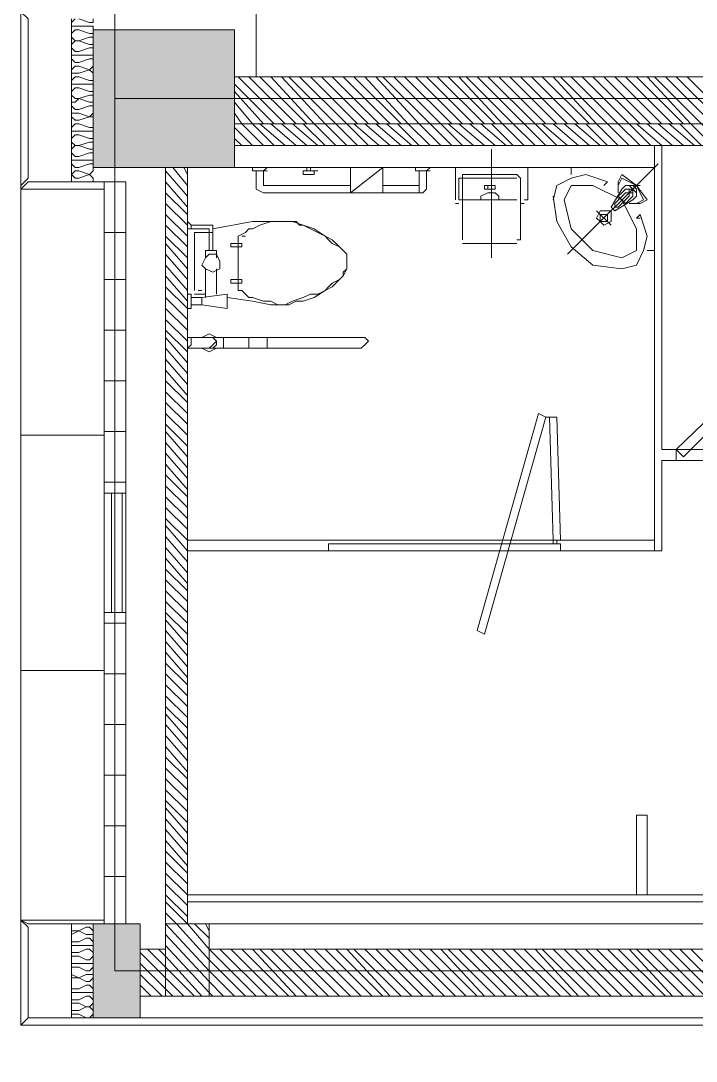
# Model space of a CAD drawing. Header units: millimetres. Extents: x -4011 to 126995, y -1911 to 106700.
# Drawn here: x 62036 to 64935, y 60839 to 65308 of the extents above; entities that cross this region are included whole.
import ezdxf

# ---------------------------------------------------------------- set-up
doc = ezdxf.new("R2010")
doc.units = ezdxf.units.MM
doc.layers.add('PDF_솔리드 채우기', color=7, linetype='Continuous')
doc.layers.add('PDF_형상', color=7, linetype='Continuous')

msp = doc.modelspace()

# ---------------------------------------------------------------- linework, layer by layer
at = {"layer": 'PDF_솔리드 채우기', "transparency": 33554559}
for points in [[(62347.1, 65269.4), (62953.4, 65269.4), (62953.4, 65269.4)], [(62347.1, 65269.4), (62347.1, 64678.8), (62953.4, 64678.8)], [(62347.1, 65269.4), (62953.4, 65269.4), (62953.4, 64678.8)], [(62347.1, 64678.8), (62953.4, 64678.8), (62953.4, 64678.8)], [(62347.1, 61430.1), (62549.2, 61430.1), (62549.2, 61430.1)], [(62347.1, 61430.1), (62347.1, 61025.9), (62549.2, 61025.9)], [(62347.1, 61430.1), (62549.2, 61430.1), (62549.2, 61025.9)], [(62347.1, 61025.9), (62549.2, 61025.9), (62549.2, 61025.9)]]:
    msp.add_solid(points, dxfattribs=at)
at = {"layer": 'PDF_형상', "lineweight": 5}
for points in [[(71704.7, 34538.9), (71704.7, 42217.6), (68207.3, 42217.6), (62704.7, 42217.6), (62704.7, 46228), (65751.3, 46228), (65751.3, 49772), (70196.9, 49772), (70196.9, 51171), (62456, 51171), (62456, 56269.4), (62704.7, 56269.4), (70196.9, 56269.4), (70196.9, 57668.4), (65751.3, 57668.4), (65751.3, 61228), (62440.4, 61228), (62440.4, 87730.6)], [(62036.3, 86502.6), (62036.3, 60994.8)], [(63046.6, 65067.4), (63046.6, 68642.5)], [(62253.9, 64616.6), (62253.9, 65316.1)], [(62347.1, 64616.6), (62347.1, 64632.1), (62331.6, 64647.7), (62285, 64632.1), (62269.4, 64632.1), (62253.9, 64647.7), (62269.4, 64663.2), (62285, 64663.2), (62331.6, 64647.7), (62347.1, 64663.2), (62347.1, 64678.8), (62347.1, 64694.3), (62331.6, 64694.3), (62285, 64678.8), (62269.4, 64678.8), (62253.9, 64694.3), (62253.9, 64709.8), (62269.4, 64709.8), (62285, 64709.8), (62331.6, 64709.8), (62347.1, 64709.8), (62347.1, 64725.4), (62347.1, 64740.9), (62331.6, 64740.9), (62285, 64725.4), (62269.4, 64725.4), (62253.9, 64740.9), (62253.9, 64756.5), (62269.4, 64772), (62285, 64772), (62269.4, 64772), (62253.9, 64787.6), (62253.9, 64803.1), (62269.4, 64818.7), (62285, 64818.7), (62331.6, 64803.1), (62347.1, 64803.1), (62347.1, 64818.7), (62347.1, 64834.2), (62331.6, 64834.2), (62285, 64834.2), (62269.4, 64834.2), (62253.9, 64834.2), (62253.9, 64849.7), (62269.4, 64865.3), (62285, 64865.3), (62331.6, 64849.7), (62347.1, 64849.7), (62347.1, 64865.3), (62347.1, 64896.4), (62331.6, 64896.4), (62285, 64880.8), (62269.4, 64880.8), (62253.9, 64896.4), (62253.9, 64911.9), (62269.4, 64911.9), (62285, 64911.9), (62331.6, 64896.4), (62347.1, 64911.9), (62347.1, 64927.5), (62347.1, 64943), (62331.6, 64943), (62285, 64927.5), (62269.4, 64927.5), (62253.9, 64943), (62253.9, 64958.5), (62269.4, 64958.5), (62285, 64974.1), (62269.4, 64974.1), (62253.9, 64989.6), (62253.9, 65005.2), (62269.4, 65020.7), (62285, 65020.7), (62331.6, 65005.2), (62347.1, 65005.2), (62347.1, 65020.7), (62347.1, 65036.3), (62331.6, 65036.3), (62285, 65036.3), (62269.4, 65036.3), (62253.9, 65036.3), (62253.9, 65051.8), (62269.4, 65067.4), (62285, 65067.4), (62331.6, 65051.8), (62347.1, 65051.8), (62347.1, 65067.4), (62347.1, 65082.9), (62331.6, 65098.4), (62285, 65082.9), (62269.4, 65082.9), (62253.9, 65082.9), (62253.9, 65098.4), (62269.4, 65114), (62285, 65114), (62331.6, 65098.4), (62347.1, 65114), (62347.1, 65129.5), (62347.1, 65145.1), (62331.6, 65145.1), (62285, 65129.5), (62269.4, 65129.5), (62253.9, 65145.1), (62253.9, 65160.6), (62269.4, 65160.6), (62285, 65160.6), (62331.6, 65160.6), (62347.1, 65160.6), (62347.1, 65176.2), (62347.1, 65191.7), (62331.6, 65191.7), (62285, 65176.2), (62269.4, 65176.2), (62253.9, 65191.7), (62253.9, 65207.2), (62269.4, 65222.8), (62285, 65222.8), (62269.4, 65222.8), (62253.9, 65238.3), (62253.9, 65253.9), (62269.4, 65269.4), (62285, 65269.4), (62331.6, 65253.9), (62347.1, 65253.9), (62347.1, 65269.4), (62347.1, 65285), (62331.6, 65285), (62285, 65285), (62269.4, 65285), (62253.9, 65285), (62253.9, 65300.5), (62269.4, 65316.1)], [(62285, 65316.1), (62331.6, 65300.5), (62347.1, 65300.5), (62347.1, 65316.1)], [(62953.4, 65067.4), (71098.4, 65067.4), (71114, 65067.4)], [(62953.4, 65036.3), (63124.3, 64865.3)], [(62968.9, 65067.4), (63171, 64865.3)], [(63015.5, 65067.4), (63217.6, 64865.3)], [(63062.2, 65067.4), (63264.2, 64865.3)], [(63108.8, 65067.4), (63295.3, 64865.3), (63388.6, 64772)], [(63155.4, 65067.4), (63342, 64865.3), (63435.2, 64772)], [(63186.5, 65067.4), (63388.6, 64865.3), (63481.9, 64772)], [(63233.2, 65067.4), (63435.2, 64865.3), (63528.5, 64772)], [(63279.8, 65067.4), (63481.9, 64865.3)], [(63326.4, 65067.4), (63528.5, 64865.3)], [(63373.1, 65067.4), (63575.1, 64865.3)], [(63419.7, 65067.4), (63621.8, 64865.3)], [(63466.3, 65067.4), (63668.4, 64865.3)], [(63513, 65067.4), (63699.5, 64865.3), (63792.7, 64772)], [(63559.6, 65067.4), (63746.1, 64865.3), (63839.4, 64772)], [(63590.7, 65067.4), (63792.7, 64865.3), (63886, 64772)], [(63637.3, 65067.4), (63839.4, 64865.3), (63932.6, 64772)], [(63683.9, 65067.4), (63886, 64865.3)], [(63730.6, 65067.4), (63932.6, 64865.3)], [(63777.2, 65067.4), (63979.3, 64865.3)], [(63823.8, 65067.4), (64025.9, 64865.3)], [(63870.5, 65067.4), (64072.5, 64865.3)], [(63917.1, 65067.4), (64103.6, 64865.3), (64196.9, 64772)], [(63948.2, 65067.4), (64150.3, 64865.3), (64243.5, 64772)], [(63994.8, 65067.4), (64196.9, 64865.3), (64290.2, 64772)], [(64041.5, 65067.4), (64243.5, 64865.3), (64336.8, 64772)], [(64088.1, 65067.4), (64290.2, 64865.3)], [(64134.7, 65067.4), (64336.8, 64865.3)], [(64181.3, 65067.4), (64383.4, 64865.3)], [(64228, 65067.4), (64430.1, 64865.3)], [(64274.6, 65067.4), (64476.7, 64865.3)], [(64321.2, 65067.4), (64507.8, 64865.3), (64601, 64772)], [(64352.3, 65067.4), (64554.4, 64865.3), (64647.7, 64772)], [(64399, 65067.4), (64601, 64865.3), (64694.3, 64772)], [(64445.6, 65067.4), (64647.7, 64865.3), (64740.9, 64772)], [(64492.2, 65067.4), (64694.3, 64865.3)], [(64538.9, 65067.4), (64740.9, 64865.3)], [(64585.5, 65067.4), (64787.6, 64865.3)], [(64632.1, 65067.4), (64834.2, 64865.3)], [(64678.8, 65067.4), (64880.8, 64865.3)], [(64725.4, 65067.4), (64911.9, 64865.3), (65005.2, 64772)], [(64756.5, 65067.4), (64958.5, 64865.3), (65051.8, 64772)], [(64803.1, 65067.4), (65005.2, 64865.3), (65098.4, 64772)], [(64849.7, 65067.4), (65051.8, 64865.3), (65145.1, 64772)], [(64896.4, 65067.4), (65098.4, 64865.3)], [(62953.4, 65005.2), (63077.7, 64865.3)], [(62953.4, 64958.5), (63031.1, 64865.3), (63124.3, 64772)], [(62953.4, 64911.9), (62984.5, 64865.3), (63077.7, 64772)], [(62953.4, 64865.3), (71098.4, 64865.3)], [(62953.4, 64849.7), (63031.1, 64772)], [(63062.2, 64865.3), (63171, 64772)], [(63108.8, 64865.3), (63217.6, 64772)], [(63155.4, 64865.3), (63264.2, 64772)], [(63202.1, 64865.3), (63310.9, 64772)], [(63248.7, 64865.3), (63342, 64772)], [(63466.3, 64865.3), (63575.1, 64772)], [(63513, 64865.3), (63621.8, 64772)], [(63559.6, 64865.3), (63668.4, 64772)], [(63606.2, 64865.3), (63715, 64772)], [(63652.9, 64865.3), (63746.1, 64772)], [(63870.5, 64865.3), (63979.3, 64772)], [(63917.1, 64865.3), (64025.9, 64772)], [(63963.7, 64865.3), (64072.5, 64772)], [(64010.4, 64865.3), (64119.2, 64772)], [(64057, 64865.3), (64150.3, 64772)], [(64274.6, 64865.3), (64383.4, 64772)], [(64321.2, 64865.3), (64430.1, 64772)], [(64367.9, 64865.3), (64476.7, 64772)], [(64414.5, 64865.3), (64523.3, 64772)], [(64461.1, 64865.3), (64554.4, 64772)], [(66497.4, 63466.3), (66466.3, 63683.9), (66342, 63886), (65875.6, 63435.2), (65844.6, 63466.3), (64787.6, 63466.3), (64787.6, 64772), (64678.8, 64865.3)], [(64725.4, 64865.3), (64834.2, 64772)], [(64772, 64865.3), (64880.8, 64772)], [(64818.7, 64865.3), (64927.5, 64772)], [(64865.3, 64865.3), (64958.5, 64772)], [(62953.4, 64803.1), (62984.5, 64772)], [(62658, 63171), (62751.3, 63077.7), (64756.5, 63077.7), (64756.5, 64772)], [(62953.4, 64772), (67756.5, 64772)], [(64057, 64290.2), (64057, 64756.5)], [(65331.6, 63886), (64880.8, 63435.2), (64849.7, 63466.3), (65316.1, 63917.1), (65331.6, 63886), (65316.1, 63917.1), (64849.7, 63466.3), (64880.8, 63435.2), (65331.6, 63886), (65456, 63683.9), (65502.6, 63466.3), (65720.2, 63466.3), (65720.2, 64772)], [(62658, 61119.2), (62658, 64678.8)], [(62689.1, 64678.8), (62751.3, 64601)], [(62735.7, 64678.8), (62751.3, 64647.7)], [(62751.3, 63077.7), (62751.3, 64678.8), (64756.5, 64678.8), (64756.5, 64321.2), (64725.4, 64321.2)], [(62751.3, 64678.8), (62751.3, 61430.1), (70134.7, 61430.1)], [(63046.6, 64663.2), (63031.1, 64663.2), (63031.1, 64678.8)], [(63093.3, 64678.8), (63077.7, 64663.2), (63077.7, 64601), (63093.3, 64601)], [(63248.7, 64663.2), (63264.2, 64663.2), (63264.2, 64678.8)], [(63279.8, 64663.2), (63279.8, 64678.8)], [(63450.8, 64569.9), (63590.7, 64569.9), (63590.7, 64678.8), (63450.8, 64569.9), (63450.8, 64678.8)], [(63730.6, 64678.8), (63730.6, 64663.2), (63746.1, 64663.2), (63746.1, 64585.5), (63746.1, 64569.9), (63761.7, 64569.9), (63777.2, 64585.5), (63777.2, 64663.2), (63792.7, 64678.8)], [(63901.6, 64538.9), (63901.6, 64678.8), (64212.4, 64678.8), (64212.4, 64538.9), (64196.9, 64538.9)], [(64772, 64694.3), (64383.4, 64305.7)], [(64399, 64647.7), (64399, 64678.8), (64756.5, 64678.8)], [(62658, 64663.2), (62751.3, 64554.4)], [(63093.3, 64663.2), (63077.7, 64663.2), (63046.6, 64663.2), (63046.6, 64601), (63046.6, 64585.5), (63077.7, 64569.9), (63761.7, 64569.9)], [(63310.9, 64663.2), (63295.3, 64663.2), (63295.3, 64647.7), (63248.7, 64647.7), (63248.7, 64663.2), (63295.3, 64663.2)], [(63746.1, 64663.2), (63777.2, 64663.2), (63792.7, 64663.2)], [(63932.6, 64367.9), (63932.6, 64538.9), (63917.1, 64538.9), (63917.1, 64632.1), (63932.6, 64632.1), (63932.6, 64647.7), (64165.8, 64647.7), (64181.3, 64632.1), (64181.3, 64538.9), (64181.3, 64367.9), (64165.8, 64367.9)], [(64165.8, 64632.1), (64150.3, 64632.1), (64134.7, 64632.1), (63963.7, 64632.1), (63948.2, 64632.1), (63932.6, 64632.1), (63932.6, 64538.9), (64165.8, 64538.9)], [(64181.3, 64538.9), (64181.3, 64632.1)], [(64538.9, 64601), (64554.4, 64616.6), (64461.1, 64647.7), (64399, 64632.1), (64336.8, 64601), (64321.2, 64538.9)], [(64601, 64601), (64616.6, 64632.1), (64678.8, 64601), (64616.6, 64647.7), (64601, 64616.6), (64601, 64569.9)], [(62658, 64616.6), (62751.3, 64507.8)], [(63077.7, 64601), (63450.8, 64601)], [(63590.7, 64601), (63746.1, 64601)], [(64041.5, 64585.5), (64041.5, 64601)], [(64072.5, 64585.5), (64072.5, 64601)], [(64694.3, 64601), (64678.8, 64601), (64725.4, 64538.9), (64694.3, 64523.3), (64647.7, 64523.3)], [(64647.7, 64601), (64678.8, 64569.9)], [(64678.8, 64585.5), (64663.2, 64601), (64678.8, 64601), (64709.8, 64538.9), (64678.8, 64523.3)], [(62658, 64569.9), (62751.3, 64476.7)], [(64321.2, 64554.4), (64336.8, 64445.6), (64399, 64336.8), (64492.2, 64259.1), (64616.6, 64243.5), (64678.8, 64259.1), (64709.8, 64321.2), (64725.4, 64383.4), (64694.3, 64476.7), (64678.8, 64461.1), (64694.3, 64461.1)], [(62658, 64523.3), (62751.3, 64430.1)], [(63917.1, 64523.3), (63901.6, 64523.3)], [(64196.9, 64523.3), (64181.3, 64523.3)], [(64507.8, 64492.2), (64569.9, 64430.1)], [(62658, 64476.7), (62751.3, 64383.4)], [(62751.3, 64445.6), (62766.8, 64430.1), (62766.8, 64414.5), (62751.3, 64414.5)], [(62922.3, 64119.2), (63031.1, 64103.6), (63108.8, 64088.1), (63155.4, 64088.1), (63186.5, 64088.1), (63217.6, 64103.6), (63233.2, 64103.6), (63248.7, 64103.6), (63295.3, 64119.2), (63342, 64150.3), (63373.1, 64165.8), (63404.1, 64196.9), (63419.7, 64212.4), (63435.2, 64243.5), (63435.2, 64259.1), (63435.2, 64274.6), (63435.2, 64290.2), (63435.2, 64305.7), (63419.7, 64321.2), (63404.1, 64336.8), (63373.1, 64352.3), (63357.5, 64367.9), (63342, 64383.4), (63310.9, 64399), (63279.8, 64414.5), (63248.7, 64430.1), (63202.1, 64445.6), (63171, 64445.6), (63155.4, 64445.6), (63108.8, 64445.6), (63062.2, 64430.1), (63031.1, 64414.5), (63015.5, 64414.5), (63000, 64399), (62968.9, 64383.4), (62968.9, 64274.6), (62968.9, 64150.3), (62984.5, 64150.3), (63000, 64134.7), (63015.5, 64119.2), (63031.1, 64119.2), (63077.7, 64103.6), (63108.8, 64103.6), (63139.9, 64088.1), (63171, 64088.1), (63202.1, 64103.6), (63248.7, 64119.2), (63279.8, 64134.7), (63310.9, 64134.7), (63342, 64150.3), (63357.5, 64165.8), (63373.1, 64181.3), (63404.1, 64196.9), (63419.7, 64212.4), (63419.7, 64228), (63435.2, 64243.5), (63435.2, 64274.6), (63435.2, 64305.7), (63419.7, 64321.2), (63404.1, 64336.8), (63373.1, 64367.9), (63342, 64383.4), (63295.3, 64414.5), (63248.7, 64430.1), (63233.2, 64430.1), (63217.6, 64445.6), (63186.5, 64445.6), (63155.4, 64445.6), (63108.8, 64445.6), (63031.1, 64445.6), (62860.1, 64414.5)], [(62393.8, 64399), (62487, 64399)], [(62658, 64430.1), (62751.3, 64336.8)], [(62766.8, 64430.1), (62844.6, 64430.1), (62860.1, 64430.1), (62860.1, 64414.5), (62860.1, 64321.2)], [(62860.1, 64399), (62844.6, 64399), (62844.6, 64414.5), (62829, 64414.5), (62766.8, 64414.5)], [(62782.4, 64150.3), (62782.4, 64196.9), (62782.4, 64274.6), (62782.4, 64336.8), (62782.4, 64399), (62844.6, 64399), (62844.6, 64321.2)], [(62658, 64383.4), (62751.3, 64290.2)], [(62658, 64352.3), (62751.3, 64243.5)], [(62984.5, 64383.4), (63000, 64383.4)], [(64165.8, 64352.3), (63932.6, 64352.3)], [(62875.6, 64290.2), (62875.6, 64321.2), (62829, 64321.2), (62829, 64290.2)], [(62658, 64305.7), (62751.3, 64196.9)], [(62829, 64243.5), (62860.1, 64228), (62891.2, 64243.5), (62891.2, 64274.6), (62875.6, 64305.7), (62844.6, 64305.7), (62829, 64290.2), (62813.5, 64259.1), (62829, 64243.5), (62829, 64119.2)], [(62658, 64259.1), (62751.3, 64150.3)], [(62875.6, 64243.5), (62875.6, 64134.7)], [(62393.8, 64196.9), (62487, 64196.9)], [(62658, 64212.4), (62751.3, 64103.6)], [(62751.3, 64134.7), (62766.8, 64134.7), (62766.8, 64072.5), (62751.3, 64072.5), (62658, 64165.8)], [(62766.8, 64119.2), (62813.5, 64119.2), (62922.3, 64134.7), (62922.3, 64072.5), (62813.5, 64088.1), (62766.8, 64088.1)], [(62782.4, 64134.7), (62797.9, 64134.7), (62813.5, 64134.7), (62829, 64134.7)], [(62797.9, 64150.3), (62813.5, 64150.3)], [(62658, 64119.2), (62751.3, 64025.9)], [(62813.5, 64088.1), (62813.5, 64119.2)], [(62658, 64072.5), (62751.3, 63979.3)], [(62658, 64025.9), (62751.3, 63932.6)], [(62393.8, 63979.3), (62487, 63979.3)], [(62658, 63979.3), (62751.3, 63886)], [(63015.5, 63948.2), (62906.7, 63948.2), (62844.6, 63948.2), (62766.8, 63948.2), (62751.3, 63948.2), (62751.3, 63963.7)], [(62875.6, 63948.2), (62844.6, 63963.7), (62813.5, 63948.2)], [(62658, 63948.2), (62751.3, 63839.4)], [(62766.8, 63948.2), (62766.8, 63917.1), (62751.3, 63901.6), (62766.8, 63901.6), (62844.6, 63901.6), (62860.1, 63901.6), (62875.6, 63917.1), (62875.6, 63932.6), (62860.1, 63948.2), (62844.6, 63948.2), (62860.1, 63948.2), (62875.6, 63932.6), (62860.1, 63917.1), (62844.6, 63901.6), (62906.7, 63901.6), (62906.7, 63948.2)], [(62906.7, 63901.6), (63015.5, 63901.6), (63093.3, 63901.6), (63497.4, 63901.6), (63513, 63917.1), (63528.5, 63932.6), (63513, 63948.2), (63497.4, 63948.2), (63093.3, 63948.2), (63093.3, 63901.6)], [(63093.3, 63948.2), (63015.5, 63948.2), (63015.5, 63901.6)], [(66342, 63886), (65875.6, 63435.2), (65844.6, 63466.3), (66310.9, 63917.1), (66342, 63886), (66310.9, 63917.1), (65844.6, 63466.3), (65844.6, 63419.7), (64787.6, 63419.7)], [(62658, 63901.6), (62751.3, 63792.7)], [(62813.5, 63901.6), (62844.6, 63886), (62875.6, 63901.6)], [(62658, 63854.9), (62751.3, 63746.1)], [(62844.6, 61321.2), (70134.7, 61321.2), (70134.7, 63621.8), (69171, 63621.8), (69171, 63777.2), (70290.2, 63777.2), (70290.2, 61119.2), (62549.2, 61119.2), (70290.2, 61119.2)], [(62658, 63808.3), (62751.3, 63699.5)], [(62393.8, 63761.7), (62487, 63761.7)], [(62658, 63761.7), (62751.3, 63668.4)], [(62658, 63715), (62751.3, 63621.8)], [(62658, 63668.4), (62751.3, 63575.1)], [(62658, 63621.8), (62751.3, 63528.5)], [(62658, 63575.1), (62751.3, 63481.9)], [(62393.8, 63528.5), (62036.3, 63528.5)], [(62393.8, 63544), (62487, 63544)], [(62658, 63544), (62751.3, 63435.2)], [(62658, 63497.4), (62751.3, 63388.6)], [(64756.5, 63031.1), (64787.6, 63031.1), (64787.6, 63419.7), (64849.7, 63419.7), (64849.7, 63466.3), (64787.6, 63466.3)], [(62658, 63450.8), (62751.3, 63342)], [(62658, 63404.1), (62751.3, 63295.3)], [(62393.8, 63326.4), (62487, 63326.4), (62487, 63279.8), (62393.8, 63279.8), (62393.8, 63326.4), (62487, 63326.4)], [(62658, 63357.5), (62751.3, 63264.2)], [(62424.9, 62766.8), (62424.9, 63279.8)], [(62471.5, 62766.8), (62471.5, 63279.8)], [(62658, 63310.9), (62751.3, 63217.6)], [(62658, 63264.2), (62751.3, 63171)], [(62658, 63217.6), (62751.3, 63124.3)], [(62751.3, 63062.2), (62751.3, 63031.1), (62658, 63139.9)], [(62658, 63093.3), (62751.3, 62984.5)], [(63357.5, 63031.1), (63357.5, 63062.2)], [(64352.3, 63077.7), (64321.2, 63077.7), (64336.8, 63077.7), (64336.8, 63062.2)], [(64352.3, 63062.2), (64321.2, 63062.2), (64321.2, 63077.7)], [(62658, 63046.6), (62751.3, 62937.8)], [(62658, 63000), (62751.3, 62891.2)], [(62658, 62953.4), (62751.3, 62860.1)], [(62658, 62906.7), (62751.3, 62813.5)], [(62658, 62860.1), (62751.3, 62766.8)], [(62658, 62813.5), (62751.3, 62720.2)], [(62658, 62766.8), (62751.3, 62673.6)], [(62658, 62735.7), (62751.3, 62626.9)], [(62658, 62689.1), (62751.3, 62580.3)], [(62658, 62642.5), (62751.3, 62533.7)], [(62658, 62595.9), (62751.3, 62487)], [(62658, 62549.2), (62751.3, 62456)], [(62393.8, 62518.1), (62036.3, 62518.1)], [(62393.8, 62502.6), (62487, 62502.6)], [(62658, 62502.6), (62751.3, 62409.3)], [(62658, 62456), (62751.3, 62362.7)], [(62658, 62409.3), (62751.3, 62316.1)], [(62658, 62362.7), (62751.3, 62269.4)], [(62658, 62331.6), (62751.3, 62222.8)], [(62393.8, 62285), (62487, 62285)], [(62658, 62285), (62751.3, 62176.2)], [(62658, 62238.3), (62751.3, 62129.5)], [(62658, 62191.7), (62751.3, 62082.9)], [(62658, 62145.1), (62751.3, 62051.8)], [(62658, 62098.4), (62751.3, 62005.2)], [(62393.8, 62067.4), (62487, 62067.4)], [(62658, 62051.8), (62751.3, 61958.5)], [(62658, 62005.2), (62751.3, 61911.9)], [(62658, 61958.5), (62751.3, 61865.3)], [(62658, 61927.5), (62751.3, 61818.7)], [(62658, 61880.8), (62751.3, 61772)], [(62393.8, 61849.7), (62487, 61849.7)], [(62658, 61834.2), (62751.3, 61725.4)], [(62658, 61787.6), (62751.3, 61678.8)], [(62658, 61740.9), (62751.3, 61647.7)], [(62658, 61694.3), (62751.3, 61601)], [(62393.8, 61632.1), (62487, 61632.1)], [(62658, 61647.7), (62751.3, 61554.4), (70134.7, 61554.4)], [(62658, 61601), (62751.3, 61507.8)], [(62658, 61554.4), (62751.3, 61461.1)], [(62658, 61523.3), (62751.3, 61430.1), (62844.6, 61321.2), (63046.6, 61119.2)], [(62751.3, 61523.3), (70134.7, 61523.3), (70290.2, 61383.4)], [(62658, 61476.7), (62704.7, 61430.1), (62844.6, 61274.6), (63000, 61119.2)], [(62953.4, 61119.2), (62844.6, 61228), (62658, 61430.1), (62673.6, 61430.1)], [(62658, 61430.1), (62844.6, 61430.1), (62844.6, 61119.2)], [(62782.4, 61430.1), (62844.6, 61367.9)], [(62829, 61430.1), (62844.6, 61399)], [(62658, 61383.4), (62844.6, 61181.3), (62906.7, 61119.2)], [(62549.2, 61321.2), (62658, 61321.2)], [(62580.3, 61321.2), (62658, 61243.5), (62782.4, 61119.2)], [(62626.9, 61321.2), (62658, 61290.2), (62813.5, 61119.2)], [(62658, 61336.8), (62844.6, 61134.7), (62860.1, 61119.2)], [(62891.2, 61321.2), (63093.3, 61119.2)], [(62937.8, 61321.2), (63139.9, 61119.2)], [(62984.5, 61321.2), (63186.5, 61119.2)], [(63031.1, 61321.2), (63217.6, 61119.2)], [(63062.2, 61321.2), (63264.2, 61119.2)], [(63108.8, 61321.2), (63310.9, 61119.2)], [(63155.4, 61321.2), (63357.5, 61119.2)], [(63202.1, 61321.2), (63404.1, 61119.2)], [(63248.7, 61321.2), (63450.8, 61119.2)], [(63295.3, 61321.2), (63497.4, 61119.2)], [(63342, 61321.2), (63544, 61119.2)], [(63388.6, 61321.2), (63590.7, 61119.2)], [(63435.2, 61321.2), (63621.8, 61119.2)], [(63466.3, 61321.2), (63668.4, 61119.2)], [(63513, 61321.2), (63715, 61119.2)], [(63559.6, 61321.2), (63761.7, 61119.2)], [(63606.2, 61321.2), (63808.3, 61119.2)], [(63652.9, 61321.2), (63854.9, 61119.2)], [(63699.5, 61321.2), (63901.6, 61119.2)], [(63746.1, 61321.2), (63948.2, 61119.2)], [(63792.7, 61321.2), (63994.8, 61119.2)], [(63839.4, 61321.2), (64025.9, 61119.2)], [(63870.5, 61321.2), (64072.5, 61119.2)], [(63917.1, 61321.2), (64119.2, 61119.2)], [(63963.7, 61321.2), (64165.8, 61119.2)], [(64010.4, 61321.2), (64212.4, 61119.2)], [(64057, 61321.2), (64259.1, 61119.2)], [(64103.6, 61321.2), (64305.7, 61119.2)], [(64150.3, 61321.2), (64352.3, 61119.2)], [(64196.9, 61321.2), (64399, 61119.2)], [(64243.5, 61321.2), (64430.1, 61119.2)], [(64274.6, 61321.2), (64476.7, 61119.2)], [(64321.2, 61321.2), (64523.3, 61119.2)], [(64367.9, 61321.2), (64569.9, 61119.2)], [(64414.5, 61321.2), (64616.6, 61119.2)], [(64461.1, 61321.2), (64663.2, 61119.2)], [(64507.8, 61321.2), (64709.8, 61119.2)], [(64554.4, 61321.2), (64756.5, 61119.2)], [(64601, 61321.2), (64803.1, 61119.2)], [(64647.7, 61321.2), (64834.2, 61119.2)], [(64678.8, 61321.2), (64880.8, 61119.2)], [(64725.4, 61321.2), (64927.5, 61119.2)], [(64772, 61321.2), (64974.1, 61119.2)], [(64818.7, 61321.2), (65020.7, 61119.2)], [(64865.3, 61321.2), (65067.4, 61119.2)], [(64911.9, 61321.2), (65114, 61119.2)], [(62549.2, 61305.7), (62658, 61196.9), (62735.7, 61119.2)], [(62549.2, 61259.1), (62658, 61150.3), (62689.1, 61119.2)], [(62549.2, 61212.4), (62642.5, 61119.2)], [(62549.2, 61165.8), (62595.9, 61119.2)]]:
    msp.add_lwpolyline(points, dxfattribs=at)
for points in [[(71720.2, 68720.2), (71720.2, 64974.1), (70196.9, 64974.1), (62440.4, 64974.1), (62440.4, 68720.2)], [(62067.4, 64632.1), (62036.3, 64601), (62036.3, 65347.1), (62067.4, 65316.1)], [(62953.4, 65269.4), (62953.4, 64678.8), (62347.1, 64678.8), (62347.1, 65269.4)], [(62285, 65222.8), (62331.6, 65207.2), (62347.1, 65207.2), (62347.1, 65222.8), (62347.1, 65238.3), (62331.6, 65238.3)], [(62285, 64974.1), (62331.6, 64958.5), (62347.1, 64958.5), (62347.1, 64974.1), (62347.1, 64989.6), (62331.6, 64989.6)], [(62440.4, 64974.1), (62440.4, 61228), (65751.3, 61228), (68424.9, 61228), (70196.9, 61228), (70196.9, 64974.1)], [(62285, 64772), (62331.6, 64756.5), (62347.1, 64756.5), (62347.1, 64772), (62347.1, 64787.6), (62331.6, 64787.6)], [(62067.4, 64616.6), (62036.3, 64585.5), (62393.8, 64585.5), (62393.8, 64616.6)], [(62487, 61430.1), (62487, 64616.6), (62393.8, 64616.6), (62393.8, 61430.1)], [(64072.5, 64585.5), (64072.5, 64601), (64057, 64601), (64025.9, 64601), (64025.9, 64585.5)], [(64616.6, 64290.2), (64678.8, 64321.2), (64678.8, 64414.5), (64616.6, 64538.9), (64492.2, 64601), (64399, 64601), (64367.9, 64538.9), (64399, 64414.5), (64492.2, 64321.2)], [(64616.6, 64585.5), (64569.9, 64507.8), (64585.5, 64492.2), (64663.2, 64538.9), (64678.8, 64554.4), (64678.8, 64585.5), (64663.2, 64601), (64632.1, 64601)], [(64647.7, 64538.9), (64663.2, 64554.4), (64663.2, 64585.5), (64632.1, 64585.5), (64616.6, 64569.9), (64601, 64554.4), (64616.6, 64538.9), (64632.1, 64523.3)], [(64663.2, 64569.9), (64663.2, 64585.5), (64647.7, 64585.5), (64647.7, 64569.9)], [(64088.1, 64538.9), (64088.1, 64554.4), (64072.5, 64569.9), (64041.5, 64569.9), (64010.4, 64554.4), (64010.4, 64538.9), (64057, 64538.9)], [(64601, 64507.8), (64647.7, 64554.4), (64647.7, 64569.9), (64632.1, 64569.9), (64585.5, 64523.3), (64585.5, 64507.8)], [(64538.9, 64430.1), (64569.9, 64445.6), (64569.9, 64461.1), (64569.9, 64492.2), (64538.9, 64492.2), (64523.3, 64492.2), (64507.8, 64461.1), (64523.3, 64445.6)], [(64538.9, 64445.6), (64554.4, 64445.6), (64554.4, 64461.1), (64554.4, 64476.7), (64538.9, 64476.7), (64523.3, 64476.7), (64523.3, 64461.1), (64523.3, 64445.6)], [(62937.8, 64352.3), (62937.8, 64336.8), (62984.5, 64336.8), (62984.5, 64352.3)], [(62984.5, 64181.3), (62937.8, 64181.3), (62937.8, 64196.9), (62984.5, 64196.9)], [(64290.2, 63606.2), (64025.9, 62673.6), (63994.8, 62689.1), (64259.1, 63621.8)], [(64305.7, 63606.2), (64290.2, 63606.2)], [(64321.2, 63077.7), (64305.7, 63606.2), (64336.8, 63606.2), (64352.3, 63077.7)], [(64756.5, 63077.7), (64756.5, 63031.1), (62751.3, 63031.1), (62751.3, 63077.7)], [(64352.3, 63031.1), (63948.2, 63031.1), (63357.5, 63031.1), (63357.5, 63062.2), (63948.2, 63062.2), (64352.3, 63062.2)], [(62487, 62720.2), (62487, 62766.8), (62393.8, 62766.8), (62393.8, 62720.2)], [(64678.8, 61554.4), (64725.4, 61554.4), (64725.4, 61896.4), (64678.8, 61896.4)], [(62067.4, 61430.1), (62036.3, 61445.6), (62393.8, 61445.6), (62393.8, 61430.1)], [(62067.4, 61025.9), (62036.3, 60994.8), (62036.3, 61445.6), (62067.4, 61414.5)], [(62285, 61399), (62253.9, 61383.4), (62253.9, 61367.9), (62253.9, 61352.3), (62285, 61352.3), (62316.1, 61367.9), (62331.6, 61367.9), (62347.1, 61352.3), (62347.1, 61336.8), (62331.6, 61336.8), (62316.1, 61336.8), (62285, 61336.8), (62253.9, 61336.8), (62253.9, 61321.2), (62253.9, 61305.7), (62285, 61305.7), (62316.1, 61321.2), (62331.6, 61321.2), (62347.1, 61305.7), (62347.1, 61290.2), (62331.6, 61274.6), (62316.1, 61274.6), (62285, 61290.2), (62253.9, 61290.2), (62253.9, 61274.6), (62253.9, 61259.1), (62285, 61259.1), (62316.1, 61259.1), (62331.6, 61259.1), (62347.1, 61259.1), (62347.1, 61243.5), (62331.6, 61228), (62316.1, 61228), (62285, 61243.5), (62253.9, 61243.5), (62253.9, 61228), (62253.9, 61212.4), (62285, 61196.9), (62253.9, 61196.9), (62253.9, 61165.8), (62253.9, 61150.3), (62285, 61150.3), (62316.1, 61165.8), (62331.6, 61165.8), (62347.1, 61150.3), (62347.1, 61134.7), (62331.6, 61134.7), (62316.1, 61134.7), (62285, 61134.7), (62253.9, 61134.7), (62253.9, 61119.2), (62253.9, 61103.6), (62285, 61103.6), (62316.1, 61119.2), (62331.6, 61119.2), (62347.1, 61103.6), (62347.1, 61088.1), (62331.6, 61072.5), (62316.1, 61072.5), (62285, 61088.1), (62253.9, 61088.1), (62253.9, 61072.5), (62253.9, 61057), (62285, 61057), (62316.1, 61072.5), (62331.6, 61072.5), (62347.1, 61057), (62347.1, 61041.4), (62331.6, 61025.9), (62316.1, 61025.9), (62285, 61041.4), (62253.9, 61041.4), (62253.9, 61025.9), (62253.9, 61430.1), (62253.9, 61399)], [(62285, 61399), (62316.1, 61383.4), (62331.6, 61383.4), (62347.1, 61383.4), (62347.1, 61399), (62331.6, 61414.5), (62316.1, 61414.5)], [(62347.1, 61025.9), (62347.1, 61430.1), (62549.2, 61430.1), (62549.2, 61025.9)], [(62285, 61196.9), (62316.1, 61181.3), (62331.6, 61181.3), (62347.1, 61196.9), (62347.1, 61212.4), (62331.6, 61212.4), (62316.1, 61212.4)], [(62067.4, 61025.9), (62036.3, 60994.8), (65704.7, 60994.8), (65704.7, 61025.9)]]:
    msp.add_lwpolyline(points, close=True, dxfattribs=at)

doc.saveas('drawing.dxf')
